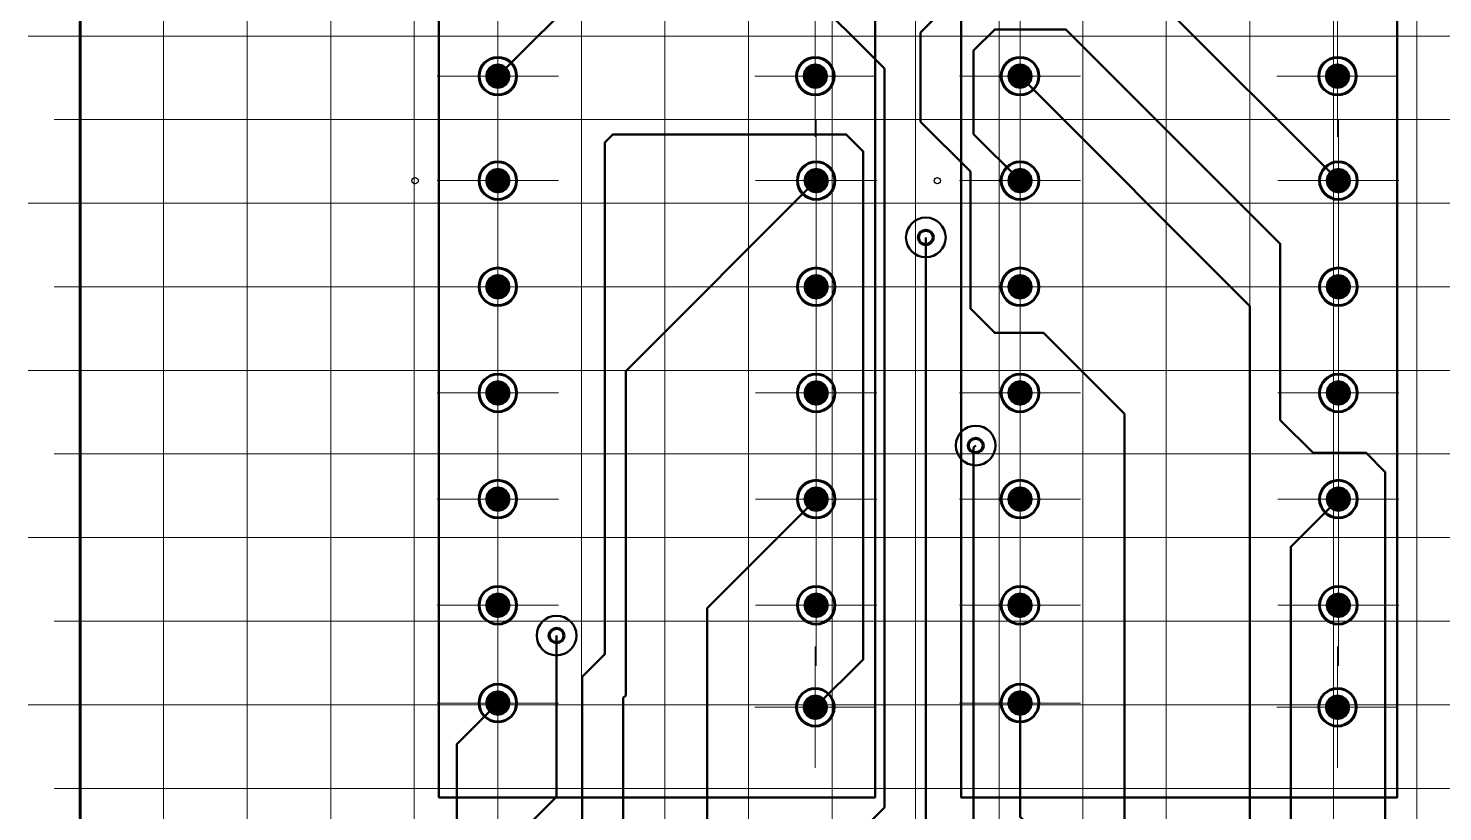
# Model space of a CAD drawing. Extents: x 260 to 1101, y 70 to 664.
# Drawn here: x 324.9 to 392.6, y 537.7 to 575.2 of the extents above; entities that cross this region are included whole.
import ezdxf

# ---------------------------------------------------------------- set-up
doc = ezdxf.new("R2010")
doc.units = 0
doc.header["$MEASUREMENT"] = 0
doc.layers.add('PDF _Геометрия', color=7, linetype='CONTINUOUS')
doc.layers.add('PDF _Сплошная заливка', color=7, linetype='CONTINUOUS')

msp = doc.modelspace()

# ---------------------------------------------------------------- hatches: boundary and pattern name
at = {"layer": 'PDF _Сплошная заливка', "transparency": 33554559}
for points in [[(347.406, 572.866), (346.794, 572.866), (346.841, 573.1), (346.973, 573.299), (347.172, 573.431), (347.406, 573.478)], [(362.6, 572.866), (361.989, 572.866), (362.035, 573.1), (362.168, 573.299), (362.366, 573.431), (362.6, 573.478)], [(372.397, 572.866), (371.786, 572.866), (371.832, 573.1), (371.965, 573.299), (372.163, 573.431), (372.397, 573.478)], [(387.592, 572.866), (386.98, 572.866), (387.026, 573.1), (387.159, 573.299), (387.358, 573.431), (387.592, 573.478)], [(347.406, 572.866), (347.406, 572.255), (347.172, 572.301), (346.973, 572.434), (346.841, 572.632), (346.794, 572.866)], [(362.6, 572.866), (362.6, 572.255), (362.366, 572.301), (362.168, 572.434), (362.035, 572.632), (361.989, 572.866)], [(372.397, 572.866), (372.397, 572.255), (372.163, 572.301), (371.965, 572.434), (371.832, 572.632), (371.786, 572.866)], [(387.592, 572.866), (387.592, 572.255), (387.358, 572.301), (387.159, 572.434), (387.026, 572.632), (386.98, 572.866)], [(347.406, 567.866), (346.794, 567.866), (346.841, 568.1), (346.973, 568.299), (347.172, 568.431), (347.406, 568.478)], [(362.64, 567.866), (362.029, 567.866), (362.075, 568.1), (362.208, 568.299), (362.406, 568.431), (362.64, 568.478)], [(372.397, 567.866), (371.786, 567.866), (371.832, 568.1), (371.965, 568.299), (372.163, 568.431), (372.397, 568.478)], [(387.632, 567.866), (387.02, 567.866), (387.067, 568.1), (387.199, 568.299), (387.397, 568.431), (387.632, 568.478)], [(347.406, 567.866), (347.406, 567.255), (347.172, 567.301), (346.973, 567.434), (346.841, 567.632), (346.794, 567.866)], [(362.64, 567.866), (362.64, 567.255), (362.406, 567.301), (362.208, 567.434), (362.075, 567.632), (362.029, 567.866)], [(372.397, 567.866), (372.397, 567.255), (372.163, 567.301), (371.965, 567.434), (371.832, 567.632), (371.786, 567.866)], [(387.632, 567.866), (387.632, 567.255), (387.397, 567.301), (387.199, 567.434), (387.067, 567.632), (387.02, 567.866)], [(347.406, 562.786), (346.794, 562.786), (346.841, 563.02), (346.973, 563.219), (347.172, 563.351), (347.406, 563.398)], [(362.64, 562.786), (362.029, 562.786), (362.075, 563.02), (362.208, 563.219), (362.406, 563.351), (362.64, 563.398)], [(372.397, 562.786), (371.786, 562.786), (371.832, 563.02), (371.965, 563.219), (372.163, 563.351), (372.397, 563.398)], [(387.632, 562.786), (387.02, 562.786), (387.067, 563.02), (387.199, 563.219), (387.397, 563.351), (387.632, 563.398)], [(347.406, 562.786), (347.406, 562.175), (347.172, 562.221), (346.973, 562.354), (346.841, 562.552), (346.794, 562.786)], [(362.64, 562.786), (362.64, 562.175), (362.406, 562.221), (362.208, 562.354), (362.075, 562.552), (362.029, 562.786)], [(372.397, 562.786), (372.397, 562.175), (372.163, 562.221), (371.965, 562.354), (371.832, 562.552), (371.786, 562.786)], [(387.632, 562.786), (387.632, 562.175), (387.397, 562.221), (387.199, 562.354), (387.067, 562.552), (387.02, 562.786)], [(347.406, 557.706), (346.794, 557.706), (346.841, 557.941), (346.973, 558.139), (347.172, 558.271), (347.406, 558.318)], [(362.64, 557.706), (362.029, 557.706), (362.075, 557.941), (362.208, 558.139), (362.406, 558.271), (362.64, 558.318)], [(372.397, 557.706), (371.786, 557.706), (371.832, 557.941), (371.965, 558.139), (372.163, 558.271), (372.397, 558.318)], [(387.632, 557.706), (387.02, 557.706), (387.067, 557.941), (387.199, 558.139), (387.397, 558.271), (387.632, 558.318)], [(347.406, 557.706), (347.406, 557.095), (347.172, 557.141), (346.973, 557.274), (346.841, 557.472), (346.794, 557.706)], [(362.64, 557.706), (362.64, 557.095), (362.406, 557.141), (362.208, 557.274), (362.075, 557.472), (362.029, 557.706)], [(372.397, 557.706), (372.397, 557.095), (372.163, 557.141), (371.965, 557.274), (371.832, 557.472), (371.786, 557.706)], [(387.632, 557.706), (387.632, 557.095), (387.397, 557.141), (387.199, 557.274), (387.067, 557.472), (387.02, 557.706)], [(347.406, 552.626), (346.794, 552.626), (346.841, 552.861), (346.973, 553.059), (347.172, 553.191), (347.406, 553.238)], [(362.64, 552.626), (362.029, 552.626), (362.075, 552.861), (362.208, 553.059), (362.406, 553.191), (362.64, 553.238)], [(372.397, 552.626), (371.786, 552.626), (371.832, 552.861), (371.965, 553.059), (372.163, 553.191), (372.397, 553.238)], [(387.632, 552.626), (387.02, 552.626), (387.067, 552.861), (387.199, 553.059), (387.397, 553.191), (387.632, 553.238)], [(347.406, 552.626), (347.406, 552.015), (347.172, 552.061), (346.973, 552.194), (346.841, 552.392), (346.794, 552.626)], [(362.64, 552.626), (362.64, 552.015), (362.406, 552.061), (362.208, 552.194), (362.075, 552.392), (362.029, 552.626)], [(372.397, 552.626), (372.397, 552.015), (372.163, 552.061), (371.965, 552.194), (371.832, 552.392), (371.786, 552.626)], [(387.632, 552.626), (387.632, 552.015), (387.397, 552.061), (387.199, 552.194), (387.067, 552.392), (387.02, 552.626)], [(347.406, 547.546), (346.794, 547.546), (346.841, 547.78), (346.973, 547.979), (347.172, 548.111), (347.406, 548.158)], [(362.64, 547.546), (362.029, 547.546), (362.075, 547.78), (362.208, 547.979), (362.406, 548.111), (362.64, 548.158)], [(372.397, 547.546), (371.786, 547.546), (371.832, 547.78), (371.965, 547.979), (372.163, 548.111), (372.397, 548.158)], [(387.632, 547.546), (387.02, 547.546), (387.067, 547.78), (387.199, 547.979), (387.397, 548.111), (387.632, 548.158)], [(347.406, 547.546), (347.406, 546.935), (347.172, 546.981), (346.973, 547.114), (346.841, 547.312), (346.794, 547.546)], [(362.64, 547.546), (362.64, 546.935), (362.406, 546.981), (362.208, 547.114), (362.075, 547.312), (362.029, 547.546)], [(372.397, 547.546), (372.397, 546.935), (372.163, 546.981), (371.965, 547.114), (371.832, 547.312), (371.786, 547.546)], [(387.632, 547.546), (387.632, 546.935), (387.397, 546.981), (387.199, 547.114), (387.067, 547.312), (387.02, 547.546)], [(347.406, 542.866), (346.794, 542.866), (346.841, 543.101), (346.973, 543.299), (347.172, 543.431), (347.406, 543.478)], [(362.6, 542.666), (361.989, 542.666), (362.035, 542.9), (362.168, 543.099), (362.366, 543.231), (362.6, 543.278)], [(372.397, 542.866), (371.786, 542.866), (371.832, 543.101), (371.965, 543.299), (372.163, 543.431), (372.397, 543.478)], [(387.592, 542.666), (386.98, 542.666), (387.026, 542.9), (387.159, 543.099), (387.358, 543.231), (387.592, 543.278)], [(347.406, 542.866), (347.406, 542.254), (347.172, 542.301), (346.973, 542.434), (346.841, 542.632), (346.794, 542.866)], [(362.6, 542.666), (362.6, 542.055), (362.366, 542.101), (362.168, 542.234), (362.035, 542.432), (361.989, 542.666)], [(372.397, 542.866), (372.397, 542.254), (372.163, 542.301), (371.965, 542.434), (371.832, 542.632), (371.786, 542.866)], [(387.592, 542.666), (387.592, 542.055), (387.358, 542.101), (387.159, 542.234), (387.026, 542.432), (386.98, 542.666)]]:
    msp.add_hatch(color=256, dxfattribs=at).paths.add_polyline_path(points)
at = {"layer": 'PDF _Сплошная заливка', "true_color": 0xffffff, "transparency": 33554559}
for points in [[(347.406, 573.478), (347.64, 573.431), (347.838, 573.299), (347.971, 573.1), (348.017, 572.866), (347.406, 572.866)], [(362.6, 573.478), (362.834, 573.431), (363.033, 573.299), (363.165, 573.1), (363.212, 572.866), (362.6, 572.866)], [(372.397, 573.478), (372.631, 573.431), (372.829, 573.299), (372.962, 573.1), (373.009, 572.866), (372.397, 572.866)], [(387.592, 573.478), (387.826, 573.431), (388.024, 573.299), (388.157, 573.1), (388.203, 572.866), (387.592, 572.866)], [(348.017, 572.866), (347.971, 572.632), (347.838, 572.434), (347.64, 572.301), (347.406, 572.255), (347.406, 572.866)], [(363.212, 572.866), (363.165, 572.632), (363.033, 572.434), (362.834, 572.301), (362.6, 572.255), (362.6, 572.866)], [(373.009, 572.866), (372.962, 572.632), (372.829, 572.434), (372.631, 572.301), (372.397, 572.255), (372.397, 572.866)], [(388.203, 572.866), (388.157, 572.632), (388.024, 572.434), (387.826, 572.301), (387.592, 572.255), (387.592, 572.866)], [(347.406, 568.478), (347.64, 568.431), (347.838, 568.299), (347.971, 568.1), (348.017, 567.866), (347.406, 567.866)], [(362.64, 568.478), (362.875, 568.431), (363.073, 568.299), (363.205, 568.1), (363.252, 567.866), (362.64, 567.866)], [(372.397, 568.478), (372.631, 568.431), (372.829, 568.299), (372.962, 568.1), (373.009, 567.866), (372.397, 567.866)], [(387.632, 568.478), (387.866, 568.431), (388.064, 568.299), (388.197, 568.1), (388.243, 567.866), (387.632, 567.866)], [(348.017, 567.866), (347.971, 567.632), (347.838, 567.434), (347.64, 567.301), (347.406, 567.255), (347.406, 567.866)], [(363.252, 567.866), (363.205, 567.632), (363.073, 567.434), (362.875, 567.301), (362.64, 567.255), (362.64, 567.866)], [(373.009, 567.866), (372.962, 567.632), (372.829, 567.434), (372.631, 567.301), (372.397, 567.255), (372.397, 567.866)], [(388.243, 567.866), (388.197, 567.632), (388.064, 567.434), (387.866, 567.301), (387.632, 567.255), (387.632, 567.866)], [(347.406, 563.398), (347.64, 563.351), (347.838, 563.219), (347.971, 563.02), (348.017, 562.786), (347.406, 562.786)], [(362.64, 563.398), (362.875, 563.351), (363.073, 563.219), (363.205, 563.02), (363.252, 562.786), (362.64, 562.786)], [(372.397, 563.398), (372.631, 563.351), (372.829, 563.219), (372.962, 563.02), (373.009, 562.786), (372.397, 562.786)], [(387.632, 563.398), (387.866, 563.351), (388.064, 563.219), (388.197, 563.02), (388.243, 562.786), (387.632, 562.786)], [(348.017, 562.786), (347.971, 562.552), (347.838, 562.354), (347.64, 562.221), (347.406, 562.175), (347.406, 562.786)], [(363.252, 562.786), (363.205, 562.552), (363.073, 562.354), (362.875, 562.221), (362.64, 562.175), (362.64, 562.786)], [(373.009, 562.786), (372.962, 562.552), (372.829, 562.354), (372.631, 562.221), (372.397, 562.175), (372.397, 562.786)], [(388.243, 562.786), (388.197, 562.552), (388.064, 562.354), (387.866, 562.221), (387.632, 562.175), (387.632, 562.786)], [(347.406, 558.318), (347.64, 558.271), (347.838, 558.139), (347.971, 557.941), (348.017, 557.706), (347.406, 557.706)], [(362.64, 558.318), (362.875, 558.271), (363.073, 558.139), (363.205, 557.941), (363.252, 557.706), (362.64, 557.706)], [(372.397, 558.318), (372.631, 558.271), (372.829, 558.139), (372.962, 557.941), (373.009, 557.706), (372.397, 557.706)], [(387.632, 558.318), (387.866, 558.271), (388.064, 558.139), (388.197, 557.941), (388.243, 557.706), (387.632, 557.706)], [(348.017, 557.706), (347.971, 557.472), (347.838, 557.274), (347.64, 557.141), (347.406, 557.095), (347.406, 557.706)], [(363.252, 557.706), (363.205, 557.472), (363.073, 557.274), (362.875, 557.141), (362.64, 557.095), (362.64, 557.706)], [(373.009, 557.706), (372.962, 557.472), (372.829, 557.274), (372.631, 557.141), (372.397, 557.095), (372.397, 557.706)], [(388.243, 557.706), (388.197, 557.472), (388.064, 557.274), (387.866, 557.141), (387.632, 557.095), (387.632, 557.706)], [(347.406, 553.238), (347.64, 553.191), (347.838, 553.059), (347.971, 552.861), (348.017, 552.626), (347.406, 552.626)], [(362.64, 553.238), (362.875, 553.191), (363.073, 553.059), (363.205, 552.861), (363.252, 552.626), (362.64, 552.626)], [(372.397, 553.238), (372.631, 553.191), (372.829, 553.059), (372.962, 552.861), (373.009, 552.626), (372.397, 552.626)], [(387.632, 553.238), (387.866, 553.191), (388.064, 553.059), (388.197, 552.861), (388.243, 552.626), (387.632, 552.626)], [(348.017, 552.626), (347.971, 552.392), (347.838, 552.194), (347.64, 552.061), (347.406, 552.015), (347.406, 552.626)], [(363.252, 552.626), (363.205, 552.392), (363.073, 552.194), (362.875, 552.061), (362.64, 552.015), (362.64, 552.626)], [(373.009, 552.626), (372.962, 552.392), (372.829, 552.194), (372.631, 552.061), (372.397, 552.015), (372.397, 552.626)], [(388.243, 552.626), (388.197, 552.392), (388.064, 552.194), (387.866, 552.061), (387.632, 552.015), (387.632, 552.626)], [(347.406, 548.158), (347.64, 548.111), (347.838, 547.979), (347.971, 547.78), (348.017, 547.546), (347.406, 547.546)], [(362.64, 548.158), (362.875, 548.111), (363.073, 547.979), (363.205, 547.78), (363.252, 547.546), (362.64, 547.546)], [(372.397, 548.158), (372.631, 548.111), (372.829, 547.979), (372.962, 547.78), (373.009, 547.546), (372.397, 547.546)], [(387.632, 548.158), (387.866, 548.111), (388.064, 547.979), (388.197, 547.78), (388.243, 547.546), (387.632, 547.546)], [(348.017, 547.546), (347.971, 547.312), (347.838, 547.114), (347.64, 546.981), (347.406, 546.935), (347.406, 547.546)], [(363.252, 547.546), (363.205, 547.312), (363.073, 547.114), (362.875, 546.981), (362.64, 546.935), (362.64, 547.546)], [(373.009, 547.546), (372.962, 547.312), (372.829, 547.114), (372.631, 546.981), (372.397, 546.935), (372.397, 547.546)], [(388.243, 547.546), (388.197, 547.312), (388.064, 547.114), (387.866, 546.981), (387.632, 546.935), (387.632, 547.546)], [(347.406, 543.478), (347.64, 543.431), (347.838, 543.299), (347.971, 543.101), (348.017, 542.866), (347.406, 542.866)], [(362.6, 543.278), (362.834, 543.231), (363.033, 543.099), (363.165, 542.9), (363.212, 542.666), (362.6, 542.666)], [(372.397, 543.478), (372.631, 543.431), (372.829, 543.299), (372.962, 543.101), (373.009, 542.866), (372.397, 542.866)], [(387.592, 543.278), (387.826, 543.231), (388.024, 543.099), (388.157, 542.9), (388.203, 542.666), (387.592, 542.666)], [(348.017, 542.866), (347.971, 542.632), (347.838, 542.434), (347.64, 542.301), (347.406, 542.254), (347.406, 542.866)], [(363.212, 542.666), (363.165, 542.432), (363.033, 542.234), (362.834, 542.101), (362.6, 542.055), (362.6, 542.666)], [(373.009, 542.866), (372.962, 542.632), (372.829, 542.434), (372.631, 542.301), (372.397, 542.254), (372.397, 542.866)], [(388.203, 542.666), (388.157, 542.432), (388.024, 542.234), (387.826, 542.101), (387.592, 542.055), (387.592, 542.666)]]:
    msp.add_hatch(color=7, dxfattribs=at).paths.add_polyline_path(points)

# ---------------------------------------------------------------- linework, layer by layer
at = {"layer": 'PDF _Геометрия', "lineweight": 18}
for points in [[(324.934, 382.786), (327.413, 382.786), (647.301, 382.786), (647.301, 592.786), (327.413, 592.786), (327.413, 382.786), (326.173, 382.786)], [(331.411, 381.546), (331.411, 382.786), (331.411, 592.786)], [(335.41, 380.306), (335.41, 382.786), (335.41, 592.786)], [(339.409, 381.546), (339.409, 382.786), (339.409, 592.786)], [(343.407, 380.306), (343.407, 382.786), (343.407, 592.786)], [(347.406, 381.546), (347.406, 382.786), (347.406, 592.786)], [(351.404, 380.306), (351.404, 382.786), (351.404, 592.786)], [(355.403, 381.546), (355.403, 382.786), (355.403, 592.786)], [(359.401, 380.306), (359.401, 382.786), (359.401, 592.786)], [(363.4, 381.546), (363.4, 382.786), (363.4, 592.786)], [(367.399, 380.306), (367.399, 382.786), (367.399, 592.786)], [(371.397, 381.546), (371.397, 382.786), (371.397, 592.786)], [(375.396, 380.306), (375.396, 382.786), (375.396, 592.786)], [(379.394, 381.546), (379.394, 382.786), (379.394, 592.786)], [(383.393, 380.306), (383.393, 382.786), (383.393, 592.786)], [(387.392, 381.546), (387.392, 382.786), (387.392, 592.786)], [(391.39, 380.306), (391.39, 382.786), (391.39, 592.786)], [(347.406, 569.966), (347.406, 575.766)], [(347.406, 570.266), (347.406, 575.466)], [(362.6, 569.966), (362.6, 575.766)], [(362.6, 570.266), (362.6, 575.466)], [(372.397, 569.966), (372.397, 575.766)], [(372.397, 570.266), (372.397, 575.466)], [(387.592, 569.966), (387.592, 575.766)], [(387.592, 570.266), (387.592, 575.466)], [(324.934, 574.786), (327.413, 574.786), (647.301, 574.786)], [(326.173, 574.786), (327.413, 574.786)], [(344.507, 572.866), (350.305, 572.866)], [(344.807, 572.866), (350.005, 572.866)], [(359.701, 572.866), (365.499, 572.866)], [(360.001, 572.866), (365.199, 572.866)], [(369.498, 572.866), (375.296, 572.866)], [(369.798, 572.866), (374.996, 572.866)], [(384.693, 572.866), (390.491, 572.866)], [(384.992, 572.866), (390.191, 572.866)], [(326.173, 570.786), (327.413, 570.786), (647.301, 570.786)], [(347.406, 564.966), (347.406, 570.766)], [(362.64, 564.966), (362.64, 570.766)], [(372.397, 564.966), (372.397, 570.766)], [(387.632, 564.966), (387.632, 570.766)], [(347.406, 565.266), (347.406, 570.466)], [(362.64, 565.266), (362.64, 570.466)], [(372.397, 565.266), (372.397, 570.466)], [(387.632, 565.266), (387.632, 570.466)], [(344.507, 567.866), (350.305, 567.866)], [(344.807, 567.866), (350.005, 567.866)], [(359.741, 567.866), (365.539, 567.866)], [(360.041, 567.866), (365.239, 567.866)], [(369.498, 567.866), (375.296, 567.866)], [(369.798, 567.866), (374.996, 567.866)], [(384.733, 567.866), (390.53, 567.866)], [(385.033, 567.866), (390.231, 567.866)], [(324.934, 566.786), (327.413, 566.786), (647.301, 566.786)], [(326.173, 566.786), (327.413, 566.786)], [(347.406, 559.886), (347.406, 565.686)], [(347.406, 560.186), (347.406, 565.386)], [(362.64, 559.886), (362.64, 565.686)], [(362.64, 560.186), (362.64, 565.386)], [(372.397, 559.886), (372.397, 565.686)], [(372.397, 560.186), (372.397, 565.386)], [(387.632, 559.886), (387.632, 565.686)], [(387.632, 560.186), (387.632, 565.386)], [(326.173, 562.786), (327.413, 562.786), (647.301, 562.786)], [(344.507, 562.786), (350.305, 562.786)], [(344.807, 562.786), (350.005, 562.786)], [(359.741, 562.786), (365.539, 562.786)], [(360.041, 562.786), (365.239, 562.786)], [(369.498, 562.786), (375.296, 562.786)], [(369.798, 562.786), (374.996, 562.786)], [(384.733, 562.786), (390.53, 562.786)], [(385.033, 562.786), (390.231, 562.786)], [(347.406, 554.806), (347.406, 560.606)], [(362.64, 554.806), (362.64, 560.606)], [(372.397, 554.806), (372.397, 560.606)], [(387.632, 554.806), (387.632, 560.606)], [(347.406, 555.106), (347.406, 560.306)], [(362.64, 555.106), (362.64, 560.306)], [(372.397, 555.106), (372.397, 560.306)], [(387.632, 555.106), (387.632, 560.306)], [(324.934, 558.786), (327.413, 558.786), (647.301, 558.786)], [(326.173, 558.786), (327.413, 558.786)], [(344.507, 557.706), (350.305, 557.706)], [(344.807, 557.706), (350.005, 557.706)], [(359.741, 557.706), (365.539, 557.706)], [(360.041, 557.706), (365.239, 557.706)], [(369.498, 557.706), (375.296, 557.706)], [(369.798, 557.706), (374.996, 557.706)], [(384.733, 557.706), (390.53, 557.706)], [(385.033, 557.706), (390.231, 557.706)], [(347.406, 549.726), (347.406, 555.526)], [(347.406, 550.026), (347.406, 555.226)], [(362.64, 549.726), (362.64, 555.526)], [(362.64, 550.026), (362.64, 555.226)], [(372.397, 549.726), (372.397, 555.526)], [(372.397, 550.026), (372.397, 555.226)], [(387.632, 549.726), (387.632, 555.526)], [(387.632, 550.026), (387.632, 555.226)], [(326.173, 554.786), (327.413, 554.786), (647.301, 554.786)], [(344.507, 552.626), (350.305, 552.626)], [(344.807, 552.626), (350.005, 552.626)], [(359.741, 552.626), (365.539, 552.626)], [(360.041, 552.626), (365.239, 552.626)], [(369.498, 552.626), (375.296, 552.626)], [(369.798, 552.626), (374.996, 552.626)], [(384.733, 552.626), (390.53, 552.626)], [(385.033, 552.626), (390.231, 552.626)], [(324.934, 550.786), (327.413, 550.786), (647.301, 550.786)], [(326.173, 550.786), (327.413, 550.786)], [(347.406, 544.646), (347.406, 550.446)], [(362.64, 544.646), (362.64, 550.446)], [(372.397, 544.646), (372.397, 550.446)], [(387.632, 544.646), (387.632, 550.446)], [(347.406, 544.946), (347.406, 550.146)], [(362.64, 544.946), (362.64, 550.146)], [(372.397, 544.946), (372.397, 550.146)], [(387.632, 544.946), (387.632, 550.146)], [(344.507, 547.546), (350.305, 547.546)], [(344.807, 547.546), (350.005, 547.546)], [(359.741, 547.546), (365.539, 547.546)], [(360.041, 547.546), (365.239, 547.546)], [(369.498, 547.546), (375.296, 547.546)], [(369.798, 547.546), (374.996, 547.546)], [(384.733, 547.546), (390.53, 547.546)], [(385.033, 547.546), (390.231, 547.546)], [(326.173, 546.786), (327.413, 546.786), (647.301, 546.786)], [(347.406, 539.966), (347.406, 545.766)], [(372.397, 539.966), (372.397, 545.766)], [(347.406, 540.266), (347.406, 545.466)], [(362.6, 539.766), (362.6, 545.566)], [(362.6, 540.066), (362.6, 545.266)], [(372.397, 540.266), (372.397, 545.466)], [(387.592, 539.766), (387.592, 545.566)], [(387.592, 540.066), (387.592, 545.266)], [(324.934, 542.786), (327.413, 542.786), (647.301, 542.786)], [(326.173, 542.786), (327.413, 542.786)], [(344.507, 542.866), (350.305, 542.866)], [(344.807, 542.866), (350.005, 542.866)], [(359.701, 542.666), (365.499, 542.666)], [(360.001, 542.666), (365.199, 542.666)], [(369.498, 542.866), (375.296, 542.866)], [(369.798, 542.866), (374.996, 542.866)], [(384.693, 542.666), (390.491, 542.666)], [(384.992, 542.666), (390.191, 542.666)], [(326.173, 538.786), (327.413, 538.786), (647.301, 538.786)]]:
    msp.add_lwpolyline(points, dxfattribs=at)
at = {"layer": 'PDF _Геометрия', "lineweight": 60}
for points in [[(327.413, 592.786), (327.413, 382.786), (647.301, 382.786), (647.301, 592.786)], [(647.301, 592.786), (327.413, 592.786), (327.413, 382.786), (327.413, 592.786)], [(647.301, 382.786), (327.413, 382.786), (327.413, 592.786), (647.301, 592.786)]]:
    msp.add_lwpolyline(points, close=True, dxfattribs=at)
at = {"layer": 'PDF _Геометрия', "lineweight": 50}
for points in [[(647.301, 382.786), (647.301, 586.786), (647.301, 592.786), (327.413, 592.786), (327.413, 382.786), (337.409, 382.786)], [(365.459, 538.351), (344.587, 538.351), (344.587, 577.061), (365.459, 577.061)], [(369.579, 577.061), (390.45, 577.061), (390.45, 538.351), (369.579, 538.351)]]:
    msp.add_lwpolyline(points, close=True, dxfattribs=at)
for points in [[(359.401, 528.786), (359.401, 531.366), (365.908, 537.875), (365.908, 573.225), (361.947, 577.188), (351.725, 577.188), (347.406, 572.866)], [(387.632, 567.866), (379.024, 576.476), (369.158, 576.476), (367.635, 574.952), (367.635, 570.685), (370.021, 568.298), (370.021, 561.744), (371.189, 560.576), (373.525, 560.576), (377.395, 556.705), (377.395, 528.786)], [(389.391, 528.786), (389.391, 530.727), (389.877, 531.214), (389.877, 553.921), (388.963, 554.836), (386.424, 554.836), (384.85, 556.41), (384.85, 564.843), (374.592, 575.105), (371.189, 575.105), (370.174, 574.089), (370.174, 570.09), (372.397, 567.866)], [(383.393, 528.786), (383.393, 561.866), (372.397, 572.866)], [(353.404, 516.786), (353.404, 520.85), (351.435, 522.82), (351.435, 544.119), (352.52, 545.204), (352.52, 569.688), (352.908, 570.076), (364.08, 570.076), (364.892, 569.263), (364.892, 544.959), (362.6, 542.666)], [(353.404, 528.786), (353.404, 543.111), (353.528, 543.235), (353.528, 558.751), (362.64, 567.866)], [(365.399, 528.786), (365.399, 531.06), (367.889, 533.55), (367.889, 565.148)], [(371.397, 528.786), (371.397, 534.206), (370.174, 535.43), (370.174, 555.09), (370.275, 555.191)], [(359.401, 516.786), (357.935, 516.786), (357.427, 517.294), (357.427, 547.411), (362.64, 552.626)], [(383.393, 516.786), (383.393, 520.444), (385.358, 522.409), (385.358, 550.351), (387.632, 552.626)], [(347.406, 528.786), (347.406, 535.565), (350.216, 538.376), (350.216, 546.098)], [(347.406, 516.786), (347.406, 518.48), (345.443, 520.444), (345.443, 540.903), (347.406, 542.866)], [(371.397, 516.786), (371.397, 520.444), (373.373, 522.42), (373.373, 536.446), (372.397, 537.422), (372.397, 542.866)]]:
    msp.add_lwpolyline(points, dxfattribs=at)
at = {"layer": 'PDF _Геометрия', "lineweight": 60}
for centre in [(347.406, 572.866), (347.406, 572.866), (362.6, 572.866), (362.6, 572.866), (372.397, 572.866), (372.397, 572.866), (387.591, 572.866), (387.591, 572.866), (347.406, 567.866), (347.406, 567.866), (362.64, 567.866), (362.64, 567.866), (372.397, 567.866), (372.397, 567.866), (387.631, 567.866), (387.631, 567.866), (347.406, 562.786), (347.406, 562.786), (362.64, 562.786), (362.64, 562.786), (372.397, 562.786), (372.397, 562.786), (387.631, 562.786), (387.631, 562.786), (347.406, 557.706), (347.406, 557.706), (362.64, 557.706), (362.64, 557.706), (372.397, 557.706), (372.397, 557.706), (387.631, 557.706), (387.631, 557.706), (347.406, 552.626), (347.406, 552.626), (362.64, 552.626), (362.64, 552.626), (372.397, 552.626), (372.397, 552.626), (387.631, 552.626), (387.631, 552.626), (347.406, 547.546), (347.406, 547.546), (362.64, 547.546), (362.64, 547.546), (372.397, 547.546), (372.397, 547.546), (387.631, 547.546), (387.631, 547.546), (347.406, 542.867), (347.406, 542.867), (362.6, 542.666), (362.6, 542.666), (372.397, 542.866), (372.397, 542.866), (387.591, 542.666), (387.591, 542.666)]:
    msp.add_circle(centre, 0.9, dxfattribs=at)
at = {"layer": 'PDF _Геометрия', "lineweight": 30}
for centre in [(343.445, 567.866), (368.436, 567.866)]:
    msp.add_circle(centre, 0.152, dxfattribs=at)
at = {"layer": 'PDF _Геометрия', "lineweight": 50}
for centre in [(367.888, 565.148), (370.275, 555.191), (350.216, 546.098)]:
    msp.add_circle(centre, 0.95, dxfattribs=at)
at = {"layer": 'PDF _Геометрия', "color": 7, "lineweight": 70, "true_color": 0xffffff}
for centre in [(367.888, 565.148), (370.275, 555.191), (350.216, 546.098)]:
    msp.add_circle(centre, 0.35, dxfattribs=at)

doc.saveas('drawing.dxf')
